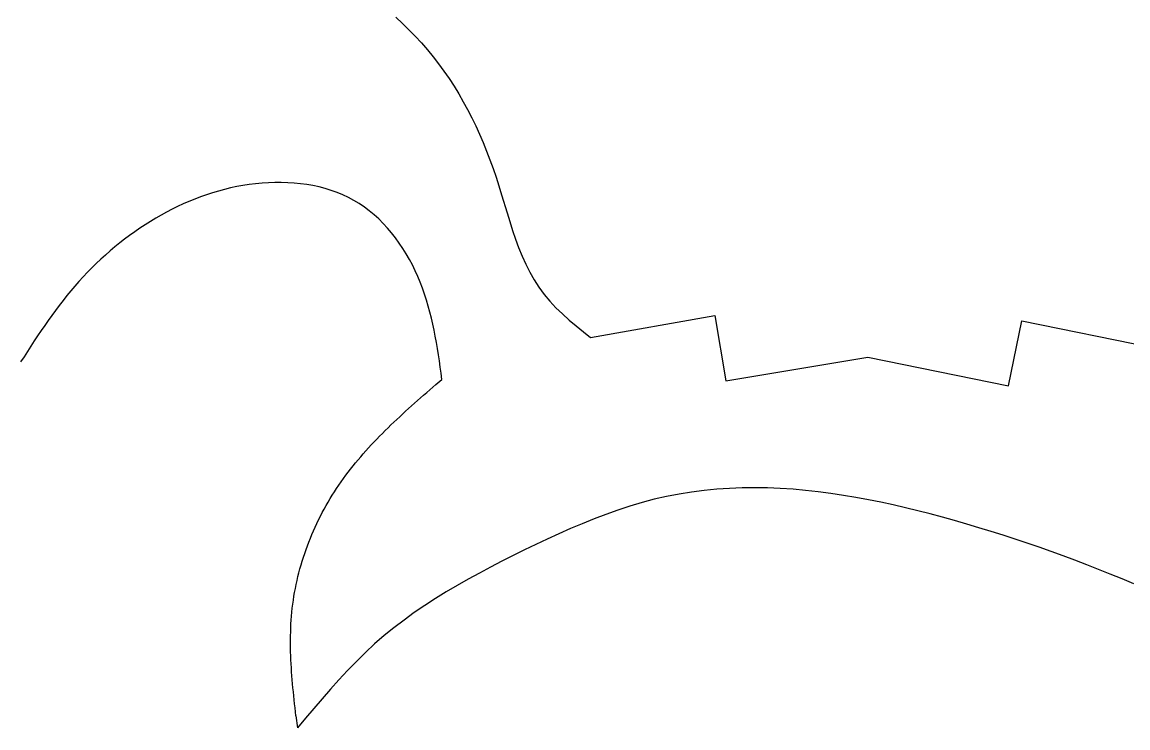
# Model space of a CAD drawing. Extents: x -3475 to 3475, y -2114 to 2114.
# Drawn here: x 2463.2 to 2944.1, y 166.9 to 473.8 of the extents above; entities that cross this region are included whole.
import ezdxf

# ---------------------------------------------------------------- set-up
doc = ezdxf.new("R2010")
doc.units = 0
doc.header["$MEASUREMENT"] = 0
doc.layers.get('0').update_dxf_attribs({"linetype": 'CONTINUOUS'})

msp = doc.modelspace()

# ---------------------------------------------------------------- linework, layer by layer
for p, q in [((2625.68, 475.93), (2628.58, 473.23)), ((2628.58, 473.23), (2631.4, 470.47)), ((2631.4, 470.47), (2634.16, 467.64)), ((2634.16, 467.64), (2636.83, 464.74)), ((2636.83, 464.74), (2639.42, 461.77)), ((2639.42, 461.77), (2641.92, 458.73)), ((2641.92, 458.73), (2644.33, 455.63)), ((2644.33, 455.63), (2646.64, 452.46)), ((2646.64, 452.46), (2648.87, 449.23)), ((2648.87, 449.23), (2651.01, 445.93)), ((2651.01, 445.93), (2653.06, 442.58)), ((2653.06, 442.58), (2655.02, 439.18)), ((2655.02, 439.18), (2656.91, 435.72)), ((2656.91, 435.72), (2658.71, 432.21)), ((2658.71, 432.21), (2660.44, 428.65)), ((2660.44, 428.65), (2662.09, 425.04)), ((2662.09, 425.04), (2663.66, 421.39)), ((2663.66, 421.39), (2665.17, 417.69)), ((2665.17, 417.69), (2666.61, 413.95)), ((2666.61, 413.95), (2667.98, 410.18)), ((2667.98, 410.18), (2669.28, 406.36)), ((2573.08, 404.03), (2570.29, 403.93)), ((2575.88, 404.04), (2573.08, 404.03)), ((2578.67, 403.96), (2575.88, 404.04)), ((2669.28, 406.36), (2670.52, 402.52)), ((2545.93, 399.56), (2543.34, 398.72)), ((2548.54, 400.33), (2545.93, 399.56)), ((2551.17, 401.03), (2548.54, 400.33)), ((2553.83, 401.67), (2551.17, 401.03)), ((2556.52, 402.23), (2553.83, 401.67)), ((2559.23, 402.72), (2556.52, 402.23)), ((2561.97, 403.14), (2559.23, 402.72)), ((2564.73, 403.49), (2561.97, 403.14)), ((2567.5, 403.75), (2564.73, 403.49)), ((2570.29, 403.93), (2567.5, 403.75)), ((2581.45, 403.79), (2578.67, 403.96)), ((2584.21, 403.52), (2581.45, 403.79)), ((2586.95, 403.15), (2584.21, 403.52)), ((2589.67, 402.68), (2586.95, 403.15)), ((2592.35, 402.1), (2589.67, 402.68)), ((2595, 401.42), (2592.35, 402.1)), ((2597.6, 400.62), (2595, 401.42)), ((2600.16, 399.71), (2597.6, 400.62)), ((2602.66, 398.69), (2600.16, 399.71)), ((2670.52, 402.52), (2671.72, 398.65)), ((2533.26, 394.75), (2530.8, 393.61)), ((2535.74, 395.83), (2533.26, 394.75)), ((2538.25, 396.86), (2535.74, 395.83)), ((2540.78, 397.82), (2538.25, 396.86)), ((2543.34, 398.72), (2540.78, 397.82)), ((2605.1, 397.54), (2602.66, 398.69)), ((2607.47, 396.28), (2605.1, 397.54)), ((2609.78, 394.89), (2607.47, 396.28)), ((2612.01, 393.38), (2609.78, 394.89)), ((2671.72, 398.65), (2674.06, 390.9)), ((2523.6, 389.87), (2521.25, 388.52)), ((2525.97, 391.17), (2523.6, 389.87)), ((2528.37, 392.42), (2525.97, 391.17)), ((2530.8, 393.61), (2528.37, 392.42)), ((2614.17, 391.75), (2612.01, 393.38)), ((2616.26, 390.01), (2614.17, 391.75)), ((2618.27, 388.18), (2616.26, 390.01)), ((2674.06, 390.9), (2675.25, 387.04)), ((2516.64, 385.67), (2514.37, 384.17)), ((2518.93, 387.12), (2516.64, 385.67)), ((2521.25, 388.52), (2518.93, 387.12)), ((2620.2, 386.25), (2618.27, 388.18)), ((2622.06, 384.23), (2620.2, 386.25)), ((2675.25, 387.04), (2676.48, 383.22)), ((2509.93, 381.05), (2507.76, 379.43)), ((2512.14, 382.64), (2509.93, 381.05)), ((2514.37, 384.17), (2512.14, 382.64)), ((2623.85, 382.13), (2622.06, 384.23)), ((2625.55, 379.95), (2623.85, 382.13)), ((2627.18, 377.71), (2625.55, 379.95)), ((2676.48, 383.22), (2677.76, 379.44)), ((2503.51, 376.05), (2501.43, 374.3)), ((2505.62, 377.76), (2503.51, 376.05)), ((2507.76, 379.43), (2505.62, 377.76)), ((2628.73, 375.4), (2627.18, 377.71)), ((2630.2, 373.04), (2628.73, 375.4)), ((2677.76, 379.44), (2679.13, 375.72)), ((2679.13, 375.72), (2680.6, 372.07)), ((2497.38, 370.69), (2495.41, 368.82)), ((2499.39, 372.51), (2497.38, 370.69)), ((2501.43, 374.3), (2499.39, 372.51)), ((2631.59, 370.63), (2630.2, 373.04)), ((2632.9, 368.18), (2631.59, 370.63)), ((2680.6, 372.07), (2682.19, 368.5)), ((2493.47, 366.93), (2491.58, 364.99)), ((2495.41, 368.82), (2493.47, 366.93)), ((2634.13, 365.69), (2632.9, 368.18)), ((2635.28, 363.18), (2634.13, 365.69)), ((2682.19, 368.5), (2683.92, 365.04)), ((2487.89, 361.03), (2486.11, 359)), ((2489.71, 363.03), (2487.89, 361.03)), ((2491.58, 364.99), (2489.71, 363.03)), ((2636.34, 360.64), (2635.28, 363.18)), ((2683.92, 365.04), (2685.81, 361.68)), ((2685.81, 361.68), (2687.89, 358.46)), ((2484.36, 356.94), (2482.65, 354.86)), ((2486.11, 359), (2484.36, 356.94)), ((2637.33, 358.08), (2636.34, 360.64)), ((2638.23, 355.51), (2637.33, 358.08)), ((2687.89, 358.46), (2690.18, 355.37)), ((2480.97, 352.75), (2479.32, 350.61)), ((2482.65, 354.86), (2480.97, 352.75)), ((2639.07, 352.93), (2638.23, 355.51)), ((2639.84, 350.33), (2639.07, 352.93)), ((2690.18, 355.37), (2692.68, 352.42)), ((2692.68, 352.42), (2695.36, 349.59)), ((2477.69, 348.45), (2476.1, 346.28)), ((2479.32, 350.61), (2477.69, 348.45)), ((2640.55, 347.72), (2639.84, 350.33)), ((2641.2, 345.09), (2640.55, 347.72)), ((2695.36, 349.59), (2698.19, 346.87)), ((2698.19, 346.87), (2701.15, 344.23)), ((2472.97, 341.86), (2471.44, 339.63)), ((2474.52, 344.08), (2472.97, 341.86)), ((2476.1, 346.28), (2474.52, 344.08)), ((2641.8, 342.46), (2641.2, 345.09)), ((2642.36, 339.81), (2641.8, 342.46)), ((2701.15, 344.23), (2704.19, 341.65)), ((2704.19, 341.65), (2707.3, 339.11)), ((2710.44, 336.6), (2764.51, 346.27)), ((2764.51, 346.27), (2769.27, 317.82)), ((2892.25, 315.63), (2898, 343.9)), ((2898, 343.9), (3001.65, 322.81)), ((2469.92, 337.39), (2468.42, 335.13)), ((2471.44, 339.63), (2469.92, 337.39)), ((2642.87, 337.16), (2642.36, 339.81)), ((2643.35, 334.5), (2642.87, 337.16)), ((2707.3, 339.11), (2710.44, 336.6)), ((2466.94, 332.87), (2465.46, 330.59)), ((2468.42, 335.13), (2466.94, 332.87)), ((2643.8, 331.83), (2643.35, 334.5)), ((2463.99, 328.31), (2462.53, 326.02)), ((2465.46, 330.59), (2463.99, 328.31)), ((2644.23, 329.16), (2643.8, 331.83)), ((2644.63, 326.48), (2644.23, 329.16)), ((2769.27, 317.82), (2830.96, 328.11)), ((2830.96, 328.11), (2892.25, 315.63)), ((2645.02, 323.8), (2644.63, 326.48)), ((2645.4, 321.12), (2645.02, 323.8)), ((2643.11, 316.15), (2645.77, 318.44)), ((2645.77, 318.44), (2645.4, 321.12)), ((2637.81, 311.56), (2639.14, 312.71)), ((2639.14, 312.71), (2640.46, 313.86)), ((2640.46, 313.86), (2643.11, 316.15)), ((2632.56, 306.92), (2633.87, 308.08)), ((2633.87, 308.08), (2635.18, 309.24)), ((2635.18, 309.24), (2636.5, 310.4)), ((2636.5, 310.4), (2637.81, 311.56)), ((2627.39, 302.22), (2628.68, 303.4)), ((2628.68, 303.4), (2629.97, 304.58)), ((2629.97, 304.58), (2631.26, 305.75)), ((2631.26, 305.75), (2632.56, 306.92)), ((2622.34, 297.42), (2623.59, 298.63)), ((2623.59, 298.63), (2624.85, 299.83)), ((2624.85, 299.83), (2626.12, 301.03)), ((2626.12, 301.03), (2627.39, 302.22)), ((2617.43, 292.5), (2618.64, 293.74)), ((2618.64, 293.74), (2619.87, 294.97)), ((2619.87, 294.97), (2621.1, 296.2)), ((2621.1, 296.2), (2622.34, 297.42)), ((2612.71, 287.42), (2613.87, 288.71)), ((2613.87, 288.71), (2615.04, 289.98)), ((2615.04, 289.98), (2616.23, 291.24)), ((2616.23, 291.24), (2617.43, 292.5)), ((2609.3, 283.5), (2610.42, 284.82)), ((2610.42, 284.82), (2611.56, 286.13)), ((2611.56, 286.13), (2612.71, 287.42)), ((2604.97, 278.1), (2606.03, 279.47)), ((2606.03, 279.47), (2607.1, 280.83)), ((2607.1, 280.83), (2608.19, 282.17)), ((2608.19, 282.17), (2609.3, 283.5)), ((2601.89, 273.9), (2602.9, 275.32)), ((2602.9, 275.32), (2603.92, 276.72)), ((2603.92, 276.72), (2604.97, 278.1)), ((2598.06, 268.09), (2598.99, 269.57)), ((2598.99, 269.57), (2599.94, 271.03)), ((2599.94, 271.03), (2600.91, 272.47)), ((2600.91, 272.47), (2601.89, 273.9)), ((2754.31, 269.46), (2748.87, 268.59)), ((2759.78, 270.16), (2754.31, 269.46)), ((2765.28, 270.68), (2759.78, 270.16)), ((2770.8, 271.04), (2765.28, 270.68)), ((2776.33, 271.25), (2770.8, 271.04)), ((2781.86, 271.3), (2776.33, 271.25)), ((2787.4, 271.21), (2781.86, 271.3)), ((2792.93, 270.99), (2787.4, 271.21)), ((2798.46, 270.63), (2792.93, 270.99)), ((2803.96, 270.15), (2798.46, 270.63)), ((2809.45, 269.55), (2803.96, 270.15)), ((2814.92, 268.84), (2809.45, 269.55)), ((2595.38, 263.57), (2596.25, 265.09)), ((2596.25, 265.09), (2597.14, 266.6)), ((2597.14, 266.6), (2598.06, 268.09)), ((2732.79, 264.89), (2727.51, 263.31)), ((2738.11, 266.3), (2732.79, 264.89)), ((2743.47, 267.54), (2738.11, 266.3)), ((2748.87, 268.59), (2743.47, 267.54)), ((2820.37, 268.02), (2814.92, 268.84)), ((2825.81, 267.11), (2820.37, 268.02)), ((2831.23, 266.1), (2825.81, 267.11)), ((2836.63, 265.01), (2831.23, 266.1)), ((2842.02, 263.84), (2836.63, 265.01)), ((2592.9, 258.93), (2593.71, 260.49)), ((2593.71, 260.49), (2594.54, 262.04)), ((2594.54, 262.04), (2595.38, 263.57)), ((2717.07, 259.74), (2711.91, 257.77)), ((2722.27, 261.59), (2717.07, 259.74)), ((2727.51, 263.31), (2722.27, 261.59)), ((2847.39, 262.59), (2842.02, 263.84)), ((2852.75, 261.28), (2847.39, 262.59)), ((2858.09, 259.91), (2852.75, 261.28)), ((2863.42, 258.49), (2858.09, 259.91)), ((2590.61, 254.19), (2591.35, 255.78)), ((2591.35, 255.78), (2592.12, 257.36)), ((2592.12, 257.36), (2592.9, 258.93)), ((2706.78, 255.7), (2701.69, 253.54)), ((2711.91, 257.77), (2706.78, 255.7)), ((2868.73, 257.02), (2863.42, 258.49)), ((2874.03, 255.5), (2868.73, 257.02)), ((2879.32, 253.93), (2874.03, 255.5)), ((2588.53, 249.34), (2589.2, 250.97)), ((2589.2, 250.97), (2589.89, 252.58)), ((2589.89, 252.58), (2590.61, 254.19)), ((2696.63, 251.31), (2691.6, 249.02)), ((2701.69, 253.54), (2696.63, 251.31)), ((2884.59, 252.32), (2879.32, 253.93)), ((2889.85, 250.67), (2884.59, 252.32)), ((2895.09, 248.96), (2889.85, 250.67)), ((2586.65, 244.42), (2587.25, 246.07)), ((2587.25, 246.07), (2587.88, 247.71)), ((2587.88, 247.71), (2588.53, 249.34)), ((2686.6, 246.68), (2681.63, 244.3)), ((2691.6, 249.02), (2686.6, 246.68)), ((2900.32, 247.22), (2895.09, 248.96)), ((2905.53, 245.43), (2900.32, 247.22)), ((2910.72, 243.6), (2905.53, 245.43)), ((2584.99, 239.42), (2585.52, 241.09)), ((2585.52, 241.09), (2586.07, 242.76)), ((2586.07, 242.76), (2586.65, 244.42)), ((2676.68, 241.87), (2671.77, 239.39)), ((2681.63, 244.3), (2676.68, 241.87)), ((2915.9, 241.72), (2910.72, 243.6)), ((2921.07, 239.8), (2915.9, 241.72)), ((2583.56, 234.36), (2584.01, 236.06)), ((2584.01, 236.06), (2584.49, 237.74)), ((2584.49, 237.74), (2584.99, 239.42)), ((2666.89, 236.85), (2662.03, 234.25)), ((2671.77, 239.39), (2666.89, 236.85)), ((2926.22, 237.84), (2921.07, 239.8)), ((2931.35, 235.84), (2926.22, 237.84)), ((2936.47, 233.8), (2931.35, 235.84)), ((2582.36, 229.26), (2582.73, 230.97)), ((2582.73, 230.97), (2583.13, 232.67)), ((2583.13, 232.67), (2583.56, 234.36)), ((2657.21, 231.58), (2652.41, 228.85)), ((2662.03, 234.25), (2657.21, 231.58)), ((2941.57, 231.71), (2936.47, 233.8)), ((2946.65, 229.59), (2941.57, 231.71)), ((2581.69, 225.84), (2582.01, 227.56)), ((2582.01, 227.56), (2582.36, 229.26)), ((2652.41, 228.85), (2647.66, 226.03)), ((2580.9, 220.69), (2581.13, 222.41)), ((2581.13, 222.41), (2581.4, 224.13)), ((2581.4, 224.13), (2581.69, 225.84)), ((2642.95, 223.13), (2638.31, 220.13)), ((2647.66, 226.03), (2642.95, 223.13)), ((2580.35, 215.53), (2580.51, 217.25)), ((2580.51, 217.25), (2580.69, 218.97)), ((2580.69, 218.97), (2580.9, 220.69)), ((2633.75, 217.03), (2629.27, 213.81)), ((2638.31, 220.13), (2633.75, 217.03)), ((2580.03, 210.35), (2580.11, 212.08)), ((2580.11, 212.08), (2580.22, 213.81)), ((2580.22, 213.81), (2580.35, 215.53)), ((2629.27, 213.81), (2624.89, 210.48)), ((2579.91, 205.17), (2579.93, 206.9)), ((2579.93, 206.9), (2579.97, 208.62)), ((2579.97, 208.62), (2580.03, 210.35)), ((2620.63, 207.01), (2616.48, 203.41)), ((2624.89, 210.48), (2620.63, 207.01)), ((2579.91, 203.43), (2579.91, 205.17)), ((2579.93, 201.7), (2579.91, 203.43)), ((2616.48, 203.41), (2612.46, 199.68)), ((2579.96, 199.97), (2579.93, 201.7)), ((2580.02, 198.23), (2579.96, 199.97)), ((2580.09, 196.5), (2580.02, 198.23)), ((2612.46, 199.68), (2608.54, 195.83)), ((2580.18, 194.76), (2580.09, 196.5)), ((2580.28, 193.03), (2580.18, 194.76)), ((2580.39, 191.29), (2580.28, 193.03)), ((2608.54, 195.83), (2604.7, 191.89)), ((2580.52, 189.55), (2580.39, 191.29)), ((2580.65, 187.81), (2580.52, 189.55)), ((2580.8, 186.07), (2580.65, 187.81)), ((2600.95, 187.86), (2597.26, 183.75)), ((2604.7, 191.89), (2600.95, 187.86)), ((2580.96, 184.33), (2580.8, 186.07)), ((2581.13, 182.59), (2580.96, 184.33)), ((2597.26, 183.75), (2593.62, 179.59)), ((2581.3, 180.85), (2581.13, 182.59)), ((2581.49, 179.11), (2581.3, 180.85)), ((2581.67, 177.37), (2581.49, 179.11)), ((2593.62, 179.59), (2590.02, 175.39)), ((2581.87, 175.63), (2581.67, 177.37)), ((2582.07, 173.88), (2581.87, 175.63)), ((2582.27, 172.14), (2582.07, 173.88)), ((2590.02, 175.39), (2586.45, 171.16)), ((2582.27, 172.14), (2582.89, 166.91)), ((2586.45, 171.16), (2582.89, 166.91))]:
    msp.add_line(p, q)

doc.saveas('drawing.dxf')
